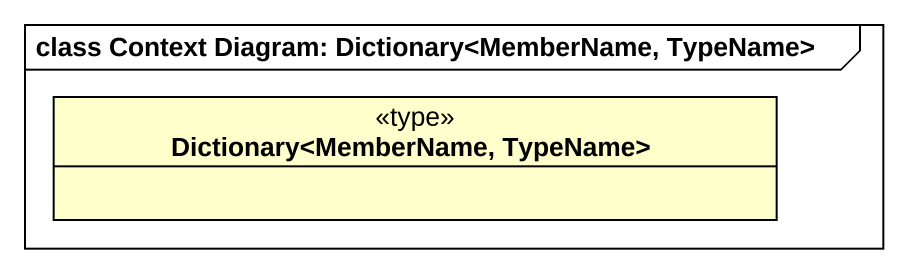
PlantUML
@startuml
mainframe class Context Diagram: Dictionary<MemberName, TypeName>
hide circle
hide empty members
class "Dictionary<MemberName, TypeName>" as Dictionary_MemberName <<type>>
@enduml
